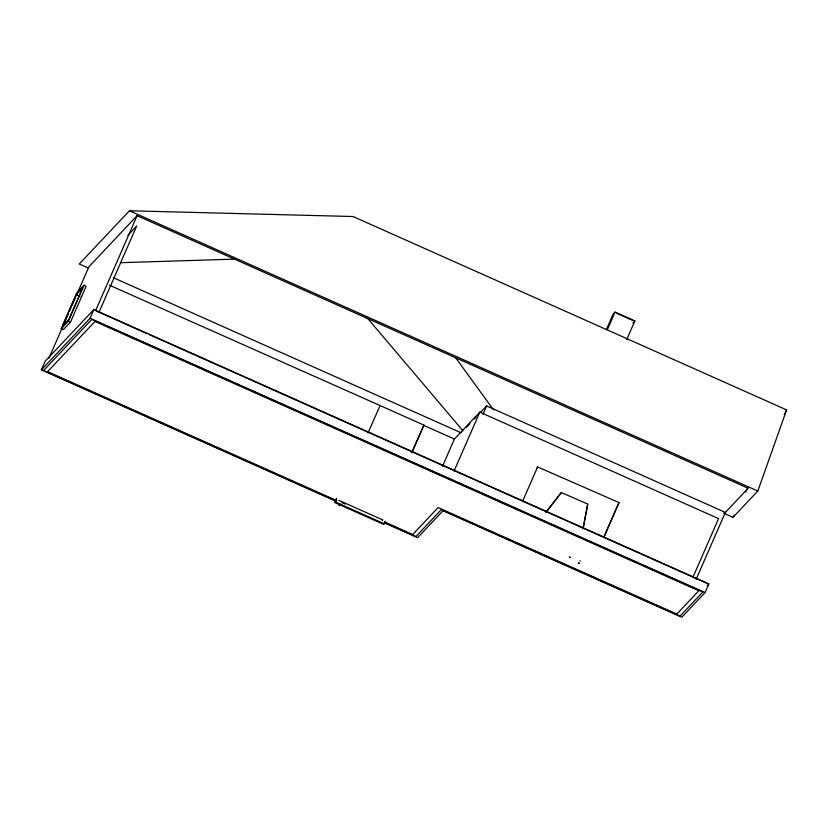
<?xml version="1.0" encoding="UTF-8"?>
<svg xmlns="http://www.w3.org/2000/svg" width="828" height="828" viewBox="0 0 828 828"><rect width="100%" height="100%" fill="white"/><g stroke="black" fill="none" stroke-linecap="round" stroke-linejoin="round"><path stroke-width="1.24" d="M583.15 528.688L587.766 504.097L561.312 492.515L545.838 512.356M583.057 528.15L587.673 504.262M723.589 513.143L732.997 517.345L757.817 491.035L786.6 409.901L353.049 216.522L129.458 210.767L79.24 263.997L88.689 268.21M336.023 501.261L41.4 369.847L45.198 361.153L93.864 309.568L708.851 583.875L705.042 592.579L681.786 617.233L443.042 510.741L417.643 537.672L385.061 523.141M61.241 328.623L76.9 292.77L83.98 285.277L86.143 286.24L70.483 322.092L63.404 329.596L61.241 328.623L68.32 321.129L83.98 285.277M76.186 294.727L62.473 326.118L69.034 319.173L82.738 287.782L76.186 294.727L80.005 296.434M48.924 358.265L62.762 326.594M63.787 324.255L68.403 313.698M69.428 311.349L70.96 307.83M71.984 305.491L75.058 298.453M76.083 296.103L88.896 266.782L137.096 215.694L748.16 488.251L725.359 512.418L696.151 579.269M41.4 369.847L90.066 318.273L93.864 309.568M95.593 310.686L137.096 215.694M99.101 312.021L136.682 226.013L127.916 235.307M385.33 521.443L383.726 524.403L334.553 502.472L335.578 500.122M334.553 502.472L336.665 498.342M368.025 432.899L380.104 405.554L423.905 425.095L411.795 452.823M338.973 505.836L339.853 503.828M411.837 452.44L423.905 425.095M442.576 466.154L454.417 439.047L479.816 412.127L718.559 518.618L692.819 577.53M454.075 471.039L479.816 412.127M483.024 414.145L486.616 405.927L725.359 512.418M522.82 500.795L537.61 466.94L618.992 502.575L603.695 537.589M606.396 329.503L613.093 314.174L615.059 312.094L634.869 320.933L626.765 339.49M607.452 329.492L615.059 312.094M603.747 537.372L618.992 502.575M537.155 467.892L537.61 466.94M732.997 517.345L734.146 515.037M745.676 491.925L747.984 487.309M784.292 414.517L786.6 409.901M561.218 492.681L546.842 511.321M380.104 405.554L109.399 285.163M466.464 427.279L469.973 423.574M474.351 418.927L476.1 417.074M480.488 412.427L486.616 405.927M382.215 520.543L382.784 519.932L338.973 500.391M632.913 323.013L634.869 320.933M707.122 585.706L708.851 583.875M579.921 560.804L580.325 561.073M120.505 262.704L235.287 259.102M529.599 548.778L531.907 549.792M534.226 550.806L541.181 553.849M544.648 555.371L546.966 556.385M617.015 313.367L632.385 320.219M129.458 210.767L757.817 491.035M113.633 277.825L461.217 432.847M423.677 425.344L454.417 439.047M96.772 311.214L146.318 333.311M148.678 334.367L706.657 583.243M90.066 318.273L705.042 592.579M68.32 321.129L70.483 322.092M341.861 502.544L345.317 504.086M336.996 500.712L47.62 371.648L94.992 321.45L698.822 590.778L676.859 614.055L438.115 507.574L412.717 534.495L384.254 521.795M335.578 500.723L43.594 370.478L91.794 319.391L702.858 591.948L680.047 616.115L441.314 509.634L415.904 536.554L384.782 522.665M335.123 501.861L384.306 523.803M367.001 317.641L463.007 430.881M455.535 357.572L493.498 409.808M570.078 557.327L569.385 557.12L570.078 557.327M579.217 563.216L578.524 563.019L579.217 563.216"/></g></svg>
